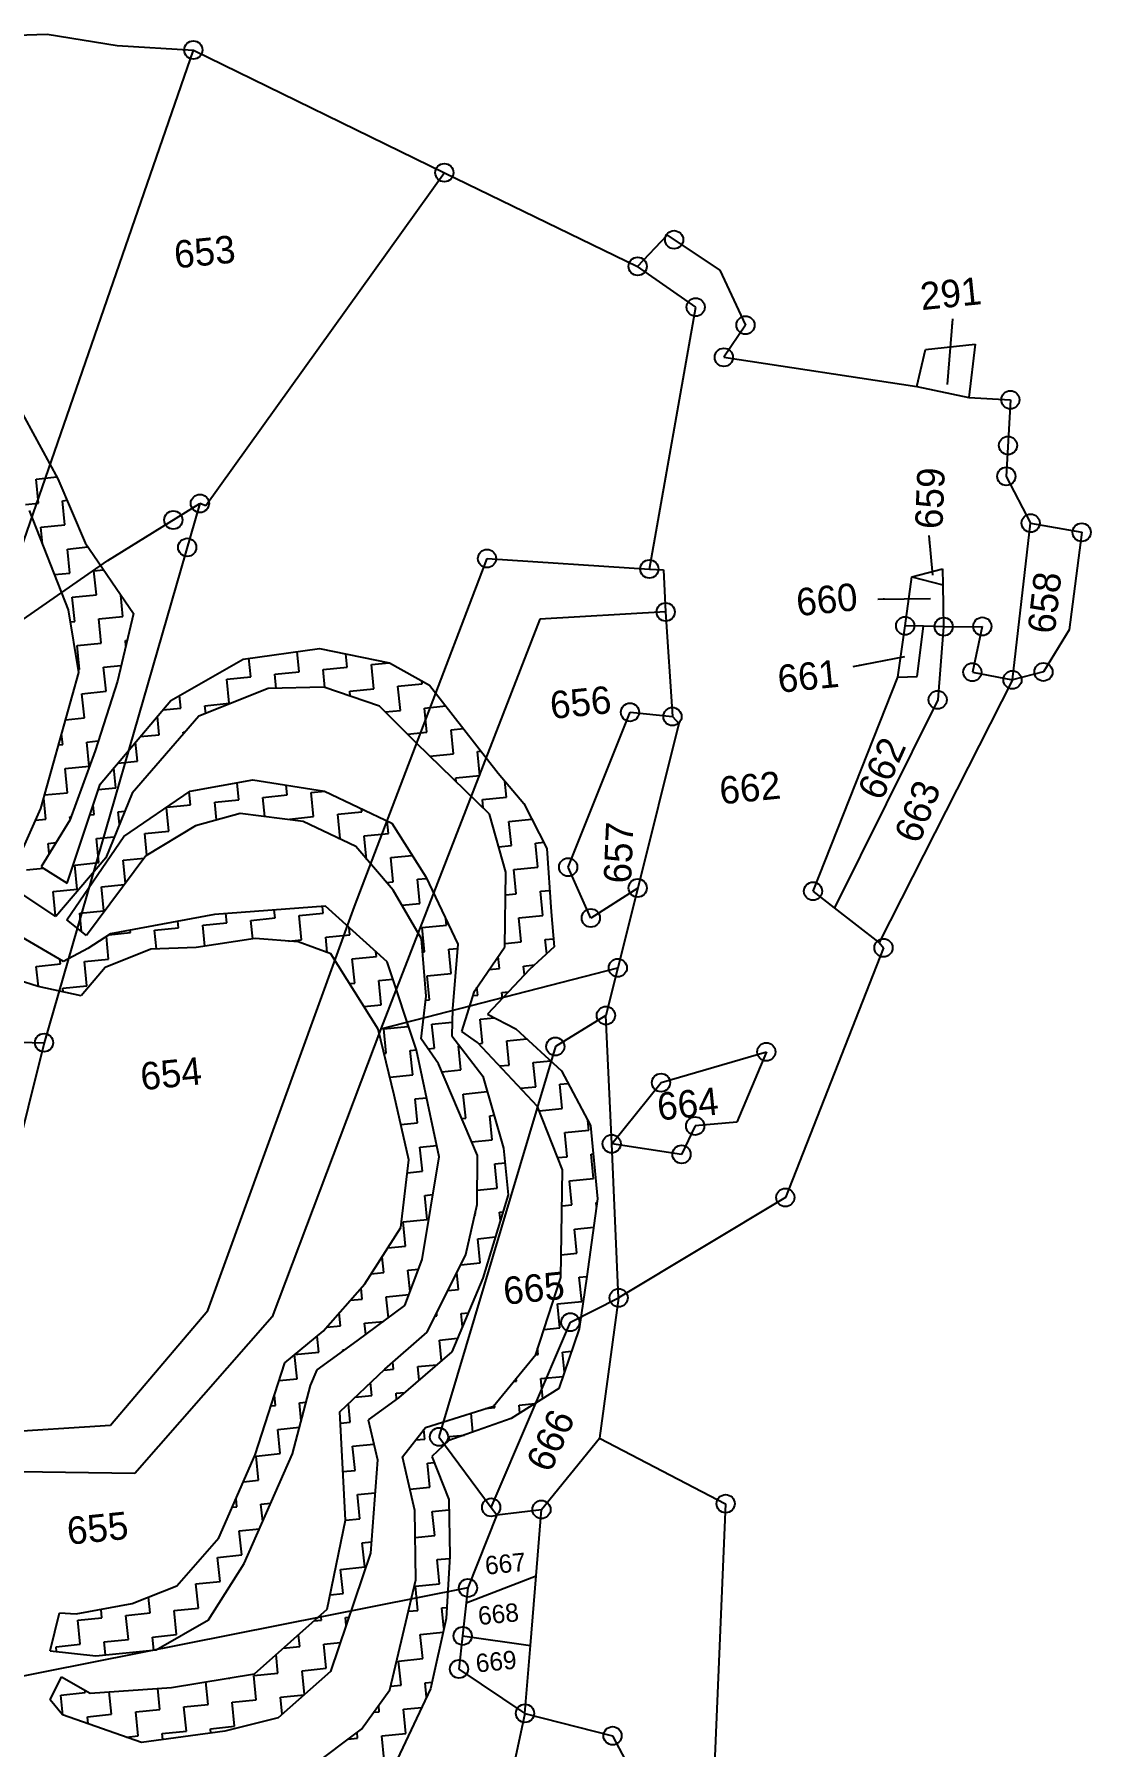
# Model space of a CAD drawing. Header units: metres. Extents: x 305262 to 307111, y 1940505 to 1944566.
# Drawn here: x 305590 to 305978, y 1943899 to 1944528 of the extents above; entities that cross this region are included whole.
import ezdxf

# ---------------------------------------------------------------- set-up
doc = ezdxf.new("R2010")
doc.units = ezdxf.units.M
doc.header["$MEASUREMENT"] = 0
for name, color, linetype in [('POLY_HATCH', 12, 'Continuous'), ('POLY_PARCEL', 6, 'Continuous'), ('POLY_ROAD', 30, 'Continuous'), ('TEXT_PARCEL', 7, 'Continuous')]:
    doc.layers.add(name, color=color, linetype=linetype)
doc.styles.get("Standard").update_dxf_attribs({"font": 'simplex.shx'})
doc.styles.add('TEXT_MAP', font='')
doc.styles.get('TEXT_MAP').set_extended_font_data('Kruti Dev 050')
doc.dimstyles.get("Standard").update_dxf_attribs({"dimtxt": 0.18, "dimasz": 0.18, "dimexe": 0.18, "dimexo": 0.0625, "dimgap": 0.09, "dimtad": 0, "dimtih": 1, "dimtoh": 1, "dimdec": 4, "dimzin": 0, "dimdsep": 46, "dimtxsty": 'Standard', "dimcen": 0.09, "dimadec": 0, "dimazin": 0, "dimtfac": 1, "dimtdec": 4, "dimtofl": 0, "dimtmove": 0, "dimatfit": 3, "dimfxl": 1, "dimtolj": 1, "dimtzin": 0, "dimarcsym": 0})

msp = doc.modelspace()

# ---------------------------------------------------------------- linework, layer by layer
for centre in [(305648.13, 1944522.15), (305740.3, 1944477.12), (305824.64, 1944452.51), (305811.25, 1944442.74), (305832.56, 1944427.76), (305850.84, 1944421.16), (305842.91, 1944409.34), (305948.11, 1944393.74), (305947.23, 1944376.99), (305946.62, 1944365.64), (305650.53, 1944355.7), (305640.77, 1944349.63), (305955.55, 1944348.48), (305974.28, 1944345.1), (305645.87, 1944339.57), (305755.96, 1944335.49), (305815.55, 1944331.63), (305821.54, 1944315.86), (305909.46, 1944310.78), (305923.6, 1944310.46), (305937.8, 1944310.56), (305934.16, 1944293.78), (305960.25, 1944293.85), (305948.86, 1944290.95), (305921.41, 1944283.62), (305808.45, 1944279.06), (305824.03, 1944277.47), (305785.74, 1944222.19), (305811.28, 1944214.54), (305875.64, 1944213.36), (305794.05, 1944203.52), (305901.52, 1944192.58), (305803.96, 1944185.22), (305799.6, 1944167.75), (305593.29, 1944157.75), (305781.04, 1944156.34), (305858.51, 1944154.39), (305819.84, 1944143.09), (305832.37, 1944127.2), (305801.72, 1944120.65), (305827.37, 1944116.76), (305865.48, 1944100.94), (305804.26, 1944064.11), (305786.54, 1944055.15), (305738.29, 1944013.06), (305757.46, 1943987.18), (305775.93, 1943986.38), (305843.54, 1943988.52), (305748.94, 1943957.61), (305746.99, 1943940), (305745.65, 1943927.84), (305769.89, 1943911.57), (305802.04, 1943903.35)]:
    msp.add_circle(centre, 3.34)
at = {"layer": 'POLY_HATCH'}
for p, q in [((305583.06, 1944392.85), (305598.4, 1944364.7)), ((305598.4, 1944364.7), (305608.4, 1944341.21)), ((305602.23, 1944316.71), (305587.95, 1944353.16)), ((305608.4, 1944341.21), (305626.12, 1944315.26)), ((305606.07, 1944293.61), (305602.23, 1944316.71)), ((305626.12, 1944315.26), (305620.33, 1944290.5)), ((305666.45, 1944298.55), (305694.48, 1944302.51)), ((305694.48, 1944302.51), (305720.19, 1944297.15)), ((305639.88, 1944283.39), (305666.45, 1944298.55)), ((305720.19, 1944297.15), (305734.81, 1944289.05)), ((305592.14, 1944243.72), (305606.07, 1944293.61)), ((305620.33, 1944290.5), (305612.03, 1944264.85)), ((305613.9, 1944252.71), (305639.88, 1944283.39)), ((305675.62, 1944287.73), (305650.12, 1944277.59)), ((305696.02, 1944288.27), (305675.62, 1944287.73)), ((305716.43, 1944281.24), (305696.02, 1944288.27)), ((305734.81, 1944289.05), (305760.08, 1944256.69)), ((305650.12, 1944277.59), (305625.68, 1944249.37)), ((305730, 1944267.75), (305716.43, 1944281.24)), ((305612.03, 1944264.85), (305602.73, 1944239.42)), ((305756.88, 1944241.67), (305730, 1944267.75)), ((305601.81, 1944216.29), (305613.9, 1944252.71)), ((305646.91, 1944250.08), (305669.96, 1944254.25)), ((305669.96, 1944254.25), (305696.32, 1944250.11)), ((305760.08, 1944256.69), (305760.08, 1944256.69)), ((305760.08, 1944256.69), (305769.52, 1944245.57)), ((305625.68, 1944249.37), (305615.94, 1944225.66)), ((305622.64, 1944233.43), (305646.91, 1944250.08)), ((305696.32, 1944250.11), (305720.97, 1944238.39)), ((305769.52, 1944245.57), (305777.94, 1944229.01)), ((305579.78, 1944215.96), (305592.14, 1944243.72)), ((305602.73, 1944239.42), (305592.27, 1944222.3)), ((305665.37, 1944241.94), (305648.89, 1944237.38)), ((305688.41, 1944238.93), (305665.37, 1944241.94)), ((305707.72, 1944229.75), (305688.41, 1944238.93)), ((305762.82, 1944220.3), (305756.88, 1944241.67)), ((305601.63, 1944202.91), (305622.64, 1944233.43)), ((305648.89, 1944237.38), (305630.65, 1944226.35)), ((305720.97, 1944238.39), (305733.46, 1944218.65)), ((305630.65, 1944226.35), (305608.92, 1944197.07)), ((305721.44, 1944213.72), (305707.72, 1944229.75)), ((305777.94, 1944229.01), (305779.49, 1944205.81)), ((305592.27, 1944222.3), (305601.81, 1944216.29)), ((305615.94, 1944225.66), (305597.65, 1944204.12)), ((305762.54, 1944192.99), (305762.82, 1944220.3)), ((305597.65, 1944204.12), (305579.78, 1944215.96)), ((305731.94, 1944195.91), (305721.44, 1944213.72)), ((305733.46, 1944218.65), (305745.21, 1944193.9)), ((305696.66, 1944207.85), (305655.9, 1944204.83)), ((305719.25, 1944187.43), (305696.66, 1944207.85)), ((305608.92, 1944197.07), (305601.63, 1944202.91)), ((305655.9, 1944204.83), (305617.7, 1944197.74)), ((305779.49, 1944205.81), (305780.63, 1944192.91)), ((305600.48, 1944187.59), (305585.19, 1944196.54)), ((305617.7, 1944197.74), (305609.33, 1944192.36)), ((305670.77, 1944195.98), (305649.18, 1944192.67)), ((305686.64, 1944194.82), (305670.77, 1944195.98)), ((305698.62, 1944190.34), (305686.64, 1944194.82)), ((305733.58, 1944174.79), (305731.94, 1944195.91)), ((305609.33, 1944192.36), (305600.48, 1944187.59)), ((305632.5, 1944192.12), (305615.8, 1944185.41)), ((305649.18, 1944192.67), (305632.5, 1944192.12)), ((305716.02, 1944162.77), (305698.62, 1944190.34)), ((305745.21, 1944193.9), (305743.27, 1944170.24)), ((305751.29, 1944176.71), (305762.54, 1944192.99)), ((305780.63, 1944192.91), (305771.57, 1944184.63)), ((305591.17, 1944178.39), (305571.89, 1944184.4)), ((305615.8, 1944185.41), (305606.95, 1944174.95)), ((305730.08, 1944155.03), (305719.25, 1944187.43)), ((305771.57, 1944184.63), (305756.12, 1944168.18)), ((305606.95, 1944174.95), (305591.17, 1944178.39)), ((305746.73, 1944161.86), (305751.29, 1944176.71)), ((305731.77, 1944159.13), (305733.58, 1944174.79)), ((305743.27, 1944170.24), (305743.03, 1944160.33)), ((305756.12, 1944168.18), (305766.55, 1944162.8)), ((305721.9, 1944138.55), (305716.02, 1944162.77)), ((305716.02, 1944162.77), (305716.02, 1944162.77)), ((305738.13, 1944149.96), (305731.77, 1944159.13)), ((305743.03, 1944160.33), (305754.42, 1944145.42)), ((305752.43, 1944157.88), (305746.73, 1944161.86)), ((305774.5, 1944134.35), (305752.43, 1944157.88)), ((305766.55, 1944162.8), (305783.33, 1944147.4)), ((305738.34, 1944115.88), (305730.08, 1944155.03)), ((305752.51, 1944116.4), (305738.13, 1944149.96)), ((305754.42, 1944145.42), (305762.01, 1944119.02)), ((305783.33, 1944147.4), (305793.98, 1944127.3)), ((305727.27, 1944114.79), (305721.9, 1944138.55)), ((305783.67, 1944111.03), (305774.5, 1944134.35)), ((305793.98, 1944127.3), (305796.53, 1944100.44)), ((305724.29, 1944089.87), (305727.27, 1944114.79)), ((305732.19, 1944078.14), (305738.34, 1944115.88)), ((305752.33, 1944098.37), (305752.51, 1944116.4)), ((305762.01, 1944119.02), (305763.74, 1944101.9)), ((305783.09, 1944071.57), (305783.67, 1944111.03)), ((305763.74, 1944101.9), (305754.46, 1944071.33)), ((305748.18, 1944079.95), (305752.33, 1944098.37)), ((305796.53, 1944100.44), (305792.64, 1944071.98)), ((305711.14, 1944069.26), (305724.29, 1944089.87)), ((305725.77, 1944061.26), (305732.19, 1944078.14)), ((305734.03, 1944051.52), (305748.18, 1944079.95)), ((305695.78, 1944051.88), (305711.14, 1944069.26)), ((305754.46, 1944071.33), (305742.98, 1944044.24)), ((305773.81, 1944043.36), (305783.09, 1944071.57)), ((305792.64, 1944071.98), (305789.72, 1944052.71)), ((305708.3, 1944048.34), (305725.77, 1944061.26)), ((305681.72, 1944040.27), (305695.78, 1944051.88)), ((305718.39, 1944037.94), (305734.03, 1944051.52)), ((305789.72, 1944052.71), (305782.35, 1944030.81)), ((305693.64, 1944037.73), (305708.3, 1944048.34)), ((305742.98, 1944044.24), (305723.44, 1944027.44)), ((305670.84, 1944006.41), (305681.72, 1944040.27)), ((305691.18, 1944031.9), (305693.64, 1944037.73)), ((305701.95, 1944022.28), (305718.39, 1944037.94)), ((305758.29, 1944024.38), (305773.81, 1944043.36)), ((305684.56, 1944006.89), (305691.18, 1944031.9)), ((305723.44, 1944027.44), (305712.26, 1944019.31)), ((305782.35, 1944030.81), (305764.78, 1944019.79)), ((305703.96, 1943982.47), (305701.95, 1944022.28)), ((305712.26, 1944019.31), (305715.73, 1944004.66)), ((305733.31, 1944016.56), (305758.29, 1944024.38)), ((305764.78, 1944019.79), (305741.89, 1944011.68)), ((305724.92, 1944005.73), (305733.31, 1944016.56)), ((305657.42, 1943976.05), (305670.84, 1944006.41)), ((305666.8, 1943966.55), (305684.56, 1944006.89)), ((305741.89, 1944011.68), (305735.72, 1944005.89)), ((305715.73, 1944004.66), (305713.18, 1943970.39)), ((305729.41, 1943986.08), (305724.92, 1944005.73)), ((305735.72, 1944005.89), (305741.87, 1943990.04)), ((305741.87, 1943990.04), (305742.24, 1943969.23)), ((305697.24, 1943949.78), (305703.96, 1943982.47)), ((305729.82, 1943960.63), (305729.41, 1943986.08)), ((305642.09, 1943958.36), (305657.42, 1943976.05)), ((305713.18, 1943970.39), (305698.54, 1943926.9)), ((305742.24, 1943969.23), (305740.93, 1943946.36)), ((305653.66, 1943945.94), (305666.8, 1943966.55)), ((305625.63, 1943951.85), (305642.09, 1943958.36)), ((305720.25, 1943920.17), (305729.82, 1943960.63)), ((305605.14, 1943948.06), (305625.63, 1943951.85)), ((305670.61, 1943926.09), (305697.24, 1943949.78)), ((305595.51, 1943934.55), (305598.97, 1943948.53)), ((305598.97, 1943948.53), (305605.14, 1943948.06)), ((305634.47, 1943934.88), (305653.66, 1943945.94)), ((305740.93, 1943946.36), (305735.21, 1943920.54)), ((305595.51, 1943934.55), (305612.37, 1943932.66)), ((305612.37, 1943932.66), (305634.47, 1943934.88)), ((305595.53, 1943916.53), (305599.68, 1943924.95)), ((305599.68, 1943924.95), (305610.29, 1943919.02)), ((305640.1, 1943921.02), (305670.61, 1943926.09)), ((305698.54, 1943926.9), (305679.24, 1943909.95)), ((305610.29, 1943919.02), (305640.1, 1943921.02)), ((305709.84, 1943905.83), (305720.25, 1943920.17)), ((305735.21, 1943920.54), (305722.9, 1943894.69)), ((305600.09, 1943910.99), (305595.53, 1943916.53)), ((305629.12, 1943900.91), (305600.09, 1943910.99)), ((305679.24, 1943909.95), (305659.73, 1943904.99)), ((305691.14, 1943891.74), (305709.84, 1943905.83)), ((305659.73, 1943904.99), (305629.12, 1943900.91))]:
    msp.add_line(p, q, dxfattribs=at)
at = {"layer": 'POLY_HATCH', "linetype": 'Continuous'}
for p, q in [((305590.35, 1944364.65), (305598.01, 1944365.42)), ((305591.24, 1944355.8), (305590.35, 1944364.65)), ((305586.53, 1944355.32), (305591.24, 1944355.8)), ((305600.1, 1944356.69), (305601.74, 1944356.85)), ((305600.99, 1944347.83), (305600.1, 1944356.69)), ((305592.13, 1944346.94), (305600.99, 1944347.83)), ((305592.74, 1944340.93), (305592.13, 1944346.94)), ((305601.88, 1944338.98), (305609.41, 1944339.74)), ((305602.77, 1944330.12), (305601.88, 1944338.98)), ((305597.19, 1944329.56), (305602.77, 1944330.12)), ((305611.63, 1944331.01), (305615.12, 1944331.37)), ((305612.52, 1944322.16), (305611.63, 1944331.01)), ((305603.66, 1944321.27), (305612.52, 1944322.16)), ((305604.55, 1944312.41), (305603.66, 1944321.27)), ((305622.27, 1944314.19), (305621.47, 1944322.06)), ((305602.97, 1944312.25), (305604.55, 1944312.41)), ((305613.41, 1944313.3), (305622.27, 1944314.19)), ((305614.3, 1944304.45), (305613.41, 1944313.3)), ((305605.45, 1944303.56), (305614.3, 1944304.45)), ((305606.34, 1944294.7), (305605.45, 1944303.56)), ((305623.16, 1944305.34), (305623.81, 1944305.4)), ((305623.35, 1944303.42), (305623.16, 1944305.34)), ((305615.19, 1944295.59), (305621.67, 1944296.24)), ((305616.08, 1944286.74), (305615.19, 1944295.59)), ((305669.22, 1944292.08), (305668.54, 1944298.85)), ((305686.93, 1944293.87), (305686.18, 1944301.34)), ((305695.78, 1944294.76), (305704.64, 1944295.65)), ((305704.64, 1944295.65), (305704.15, 1944300.49)), ((305713.5, 1944296.54), (305719.98, 1944297.19)), ((305714.39, 1944287.69), (305713.5, 1944296.54)), ((305605.89, 1944294.65), (305606.34, 1944294.7)), ((305660.36, 1944291.19), (305669.22, 1944292.08)), ((305661.25, 1944282.34), (305660.36, 1944291.19)), ((305678.07, 1944292.98), (305686.93, 1944293.87)), ((305678.59, 1944287.81), (305678.07, 1944292.98)), ((305696.45, 1944288.13), (305695.78, 1944294.76)), ((305723.24, 1944288.58), (305732.1, 1944289.47)), ((305732.1, 1944289.47), (305731.98, 1944290.62)), ((305607.23, 1944285.84), (305616.08, 1944286.74)), ((305608.12, 1944276.99), (305607.23, 1944285.84)), ((305643.54, 1944280.55), (305643.07, 1944285.21)), ((305705.53, 1944286.79), (305714.39, 1944287.69)), ((305705.72, 1944284.93), (305705.53, 1944286.79)), ((305724.13, 1944279.72), (305723.24, 1944288.58)), ((305601.23, 1944276.3), (305608.12, 1944276.99)), ((305635.58, 1944270.81), (305634.9, 1944277.51)), ((305636.92, 1944279.89), (305643.54, 1944280.55)), ((305652.4, 1944281.45), (305661.25, 1944282.34)), ((305652.68, 1944278.61), (305652.4, 1944281.45)), ((305718.53, 1944279.16), (305724.13, 1944279.72)), ((305732.99, 1944280.61), (305740.79, 1944281.4)), ((305733.88, 1944271.76), (305732.99, 1944280.61)), ((305600.16, 1944267.24), (305599.77, 1944271.06)), ((305628.64, 1944270.11), (305635.58, 1944270.81)), ((305644.43, 1944271.7), (305645.07, 1944271.76)), ((305644.49, 1944271.1), (305644.43, 1944271.7)), ((305726.7, 1944271.03), (305733.88, 1944271.76)), ((305742.74, 1944272.65), (305747.26, 1944273.1)), ((305743.63, 1944263.79), (305742.74, 1944272.65)), ((305598.67, 1944267.09), (305600.16, 1944267.24)), ((305609.01, 1944268.13), (305613.23, 1944268.56)), ((305609.9, 1944259.28), (305609.01, 1944268.13)), ((305627.61, 1944261.06), (305626.91, 1944268.07)), ((305752.48, 1944264.68), (305753.74, 1944264.81)), ((305753.37, 1944255.83), (305752.48, 1944264.68)), ((305601.05, 1944258.39), (305609.9, 1944259.28)), ((305601.94, 1944249.53), (305601.05, 1944258.39)), ((305619.65, 1944251.31), (305618.91, 1944258.63)), ((305620.36, 1944260.33), (305627.61, 1944261.06)), ((305636.47, 1944261.95), (305636.58, 1944261.96)), ((305636.48, 1944261.85), (305636.47, 1944261.95)), ((305734.98, 1944262.92), (305743.63, 1944263.79)), ((305664.82, 1944246.91), (305664.19, 1944253.2)), ((305682.53, 1944248.7), (305682.16, 1944252.33)), ((305744.52, 1944254.94), (305753.37, 1944255.83)), ((305744.66, 1944253.53), (305744.52, 1944254.94)), ((305763.12, 1944247.86), (305762.52, 1944253.81)), ((305593.97, 1944239.78), (305593.2, 1944247.5)), ((305593.53, 1944248.68), (305601.94, 1944249.53)), ((305613.22, 1944250.67), (305619.65, 1944251.31)), ((305638.43, 1944244.26), (305647.11, 1944245.13)), ((305647.11, 1944245.13), (305646.63, 1944249.88)), ((305655.96, 1944246.02), (305664.82, 1944246.91)), ((305656.62, 1944239.51), (305655.96, 1944246.02)), ((305673.67, 1944247.81), (305682.53, 1944248.7)), ((305674.38, 1944240.76), (305673.67, 1944247.81)), ((305691.39, 1944249.59), (305696.36, 1944250.09)), ((305692.28, 1944240.73), (305691.39, 1944249.59)), ((305754.27, 1944246.97), (305763.12, 1944247.86)), ((305754.57, 1944243.91), (305754.27, 1944246.97)), ((305590.22, 1944239.41), (305593.97, 1944239.78)), ((305602.83, 1944240.67), (305603.21, 1944240.71)), ((305602.91, 1944239.9), (305602.83, 1944240.67)), ((305610.15, 1944241.41), (305611.69, 1944241.57)), ((305611.69, 1944241.57), (305611.34, 1944245)), ((305620.54, 1944242.46), (305622.94, 1944242.7)), ((305620.99, 1944237.97), (305620.54, 1944242.46)), ((305639.14, 1944235.38), (305638.26, 1944244.14)), ((305683.42, 1944239.84), (305692.28, 1944240.73)), ((305683.45, 1944239.58), (305683.42, 1944239.84)), ((305701.13, 1944241.62), (305709.99, 1944242.52)), ((305702.02, 1944232.77), (305701.13, 1944241.62)), ((305709.99, 1944242.52), (305709.87, 1944243.66)), ((305719.74, 1944234.55), (305719.27, 1944239.2)), ((305764.01, 1944239.01), (305772.42, 1944239.86)), ((305764.9, 1944230.15), (305764.01, 1944239.01)), ((305612.58, 1944232.71), (305619.1, 1944233.37)), ((305613.47, 1944223.85), (305612.58, 1944232.71)), ((305630.29, 1944234.49), (305639.14, 1944235.38)), ((305631.08, 1944226.61), (305630.29, 1944234.49)), ((305701.49, 1944232.72), (305702.02, 1944232.77)), ((305710.88, 1944233.66), (305719.74, 1944234.55)), ((305711.75, 1944225.05), (305710.88, 1944233.66)), ((305594.87, 1944230.93), (305597.72, 1944231.21)), ((305595.24, 1944227.17), (305594.87, 1944230.93)), ((305720.63, 1944225.7), (305728.5, 1944226.49)), ((305760.21, 1944229.68), (305764.9, 1944230.15)), ((305773.76, 1944231.04), (305776.75, 1944231.35)), ((305774.65, 1944222.19), (305773.76, 1944231.04)), ((305586.9, 1944221.18), (305593.07, 1944221.8)), ((305604.61, 1944222.96), (305613.47, 1944223.85)), ((305605.5, 1944214.11), (305604.61, 1944222.96)), ((305622.32, 1944224.75), (305630.04, 1944225.52)), ((305623.18, 1944216.28), (305622.32, 1944224.75)), ((305721.52, 1944216.84), (305720.63, 1944225.7)), ((305765.8, 1944221.3), (305774.65, 1944222.19)), ((305766.69, 1944212.44), (305765.8, 1944221.3)), ((305596.65, 1944213.22), (305605.5, 1944214.11)), ((305614.36, 1944215), (305622.86, 1944215.86)), ((305615.25, 1944206.14), (305614.36, 1944215)), ((305718.98, 1944216.59), (305721.52, 1944216.84)), ((305730.37, 1944217.73), (305733.73, 1944218.07)), ((305731.27, 1944208.88), (305730.37, 1944217.73)), ((305775.54, 1944213.33), (305778.96, 1944213.68)), ((305597.54, 1944204.36), (305596.65, 1944213.22)), ((305695.84, 1944205.31), (305695.6, 1944207.77)), ((305724.68, 1944208.21), (305731.27, 1944208.88)), ((305762.73, 1944212.04), (305766.69, 1944212.44)), ((305776.43, 1944204.48), (305775.54, 1944213.33)), ((305597.32, 1944204.34), (305597.54, 1944204.36)), ((305606.4, 1944205.25), (305615.25, 1944206.14)), ((305607.07, 1944198.55), (305606.4, 1944205.25)), ((305642.71, 1944199.96), (305642.47, 1944202.34)), ((305651.57, 1944200.85), (305660.42, 1944201.75)), ((305660.42, 1944201.75), (305660.08, 1944205.14)), ((305669.28, 1944202.64), (305678.13, 1944203.53)), ((305669.96, 1944195.85), (305669.28, 1944202.64)), ((305678.13, 1944203.53), (305677.84, 1944206.45)), ((305686.99, 1944204.42), (305695.84, 1944205.31)), ((305687.88, 1944195.56), (305686.99, 1944204.42)), ((305741.01, 1944200.91), (305740.78, 1944203.23)), ((305767.58, 1944203.59), (305776.43, 1944204.48)), ((305768.47, 1944194.73), (305767.58, 1944203.59)), ((305617.03, 1944188.43), (305616.19, 1944196.77)), ((305617.15, 1944197.39), (305625, 1944198.18)), ((305625, 1944198.18), (305624.91, 1944199.08)), ((305633.85, 1944199.07), (305642.71, 1944199.96)), ((305634.55, 1944192.19), (305633.85, 1944199.07)), ((305652.34, 1944193.15), (305651.57, 1944200.85)), ((305683.05, 1944195.08), (305687.88, 1944195.56)), ((305696.73, 1944196.46), (305705.59, 1944197.35)), ((305697.3, 1944190.84), (305696.73, 1944196.46)), ((305705.59, 1944197.35), (305705.32, 1944200.03)), ((305732.16, 1944200.02), (305741.01, 1944200.91)), ((305733.05, 1944191.17), (305732.16, 1944200.02)), ((305777.33, 1944195.62), (305780.36, 1944195.93)), ((305777.85, 1944190.37), (305777.33, 1944195.62)), ((305706.48, 1944188.49), (305715.34, 1944189.38)), ((305715.34, 1944189.38), (305715.16, 1944191.13)), ((305732.31, 1944191.09), (305733.05, 1944191.17)), ((305741.9, 1944192.06), (305745.09, 1944192.38)), ((305742.79, 1944183.2), (305741.9, 1944192.06)), ((305760.51, 1944184.98), (305760.06, 1944189.41)), ((305762.55, 1944194.13), (305768.47, 1944194.73)), ((305590.47, 1944185.76), (305599.32, 1944186.65)), ((305591.21, 1944178.38), (305590.47, 1944185.76)), ((305599.32, 1944186.65), (305599.15, 1944188.36)), ((305608.18, 1944187.54), (305617.03, 1944188.43)), ((305609.07, 1944178.69), (305608.18, 1944187.54)), ((305707.37, 1944179.64), (305706.48, 1944188.49)), ((305733.94, 1944182.31), (305742.79, 1944183.2)), ((305734.83, 1944173.45), (305733.94, 1944182.31)), ((305756.74, 1944184.61), (305760.51, 1944184.98)), ((305769.36, 1944185.88), (305773.38, 1944186.28)), ((305769.69, 1944182.62), (305769.36, 1944185.88)), ((305600.21, 1944177.79), (305609.07, 1944178.69)), ((305600.36, 1944176.39), (305600.21, 1944177.79)), ((305705.5, 1944179.45), (305707.37, 1944179.64)), ((305716.23, 1944180.53), (305721.39, 1944181.05)), ((305717.12, 1944171.67), (305716.23, 1944180.53)), ((305752.54, 1944175.24), (305752.25, 1944178.1)), ((305761.4, 1944176.13), (305763.82, 1944176.37)), ((305761.61, 1944174.02), (305761.4, 1944176.13)), ((305710.8, 1944171.04), (305717.12, 1944171.67)), ((305733.41, 1944173.31), (305734.83, 1944173.45)), ((305750.79, 1944175.06), (305752.54, 1944175.24)), ((305718.01, 1944162.82), (305726.87, 1944163.71)), ((305726.87, 1944163.71), (305726.73, 1944165.05)), ((305735.72, 1944164.6), (305743.15, 1944165.35)), ((305736.61, 1944155.74), (305735.72, 1944164.6)), ((305753.43, 1944166.38), (305758.59, 1944166.9)), ((305754.32, 1944157.53), (305753.43, 1944166.38)), ((305718.9, 1944153.96), (305718.01, 1944162.82)), ((305752.9, 1944157.38), (305754.32, 1944157.53)), ((305763.18, 1944158.42), (305770.52, 1944159.16)), ((305764.07, 1944149.56), (305763.18, 1944158.42)), ((305718.17, 1944153.89), (305718.9, 1944153.96)), ((305727.76, 1944154.85), (305730.06, 1944155.08)), ((305728.65, 1944146), (305727.76, 1944154.85)), ((305734.28, 1944155.51), (305736.61, 1944155.74)), ((305745.47, 1944156.63), (305745.83, 1944156.67)), ((305746.36, 1944147.78), (305745.47, 1944156.63)), ((305772.93, 1944150.45), (305779.3, 1944151.09)), ((305720.29, 1944145.16), (305728.65, 1944146)), ((305739.37, 1944147.07), (305746.36, 1944147.78)), ((305760.57, 1944149.21), (305764.07, 1944149.56)), ((305773.82, 1944141.6), (305772.93, 1944150.45)), ((305747.25, 1944138.92), (305756.03, 1944139.81)), ((305748.14, 1944130.07), (305747.25, 1944138.92)), ((305768.23, 1944141.04), (305773.82, 1944141.6)), ((305782.67, 1944142.49), (305785.76, 1944142.8)), ((305783.57, 1944133.63), (305782.67, 1944142.49)), ((305729.54, 1944137.14), (305733.77, 1944137.57)), ((305730.43, 1944128.29), (305729.54, 1944137.14)), ((305775.12, 1944132.78), (305783.57, 1944133.63)), ((305724.36, 1944127.67), (305730.43, 1944128.29)), ((305746.72, 1944129.92), (305748.14, 1944130.07)), ((305757, 1944130.96), (305758.53, 1944131.11)), ((305757.89, 1944122.1), (305757, 1944130.96)), ((305784.46, 1944124.78), (305793.31, 1944125.67)), ((305793.31, 1944125.67), (305792.95, 1944129.24)), ((305731.32, 1944119.43), (305737.46, 1944120.05)), ((305732.21, 1944110.57), (305731.32, 1944119.43)), ((305750.39, 1944121.35), (305757.89, 1944122.1)), ((305785.35, 1944115.92), (305784.46, 1944124.78)), ((305758.78, 1944113.25), (305762.56, 1944113.63)), ((305759.67, 1944104.39), (305758.78, 1944113.25)), ((305781.88, 1944115.57), (305785.35, 1944115.92)), ((305794.2, 1944116.81), (305794.97, 1944116.89)), ((305795.1, 1944107.96), (305794.2, 1944116.81)), ((305726.7, 1944110.02), (305732.21, 1944110.57)), ((305786.24, 1944107.07), (305795.1, 1944107.96)), ((305787.13, 1944098.21), (305786.24, 1944107.07)), ((305733.11, 1944101.72), (305736.08, 1944102.02)), ((305734, 1944092.86), (305733.11, 1944101.72)), ((305752.38, 1944103.66), (305759.67, 1944104.39)), ((305751.48, 1944094.62), (305751.71, 1944094.65)), ((305751.71, 1944094.65), (305751.64, 1944095.33)), ((305760.56, 1944095.54), (305761.85, 1944095.67)), ((305760.87, 1944092.46), (305760.56, 1944095.54)), ((305783.48, 1944097.84), (305787.13, 1944098.21)), ((305795.99, 1944099.1), (305796.35, 1944099.14)), ((305796.14, 1944097.58), (305795.99, 1944099.1)), ((305725.14, 1944091.97), (305734, 1944092.86)), ((305726.03, 1944083.12), (305725.14, 1944091.97)), ((305788.02, 1944089.36), (305795.11, 1944090.07)), ((305788.91, 1944080.5), (305788.02, 1944089.36)), ((305719.56, 1944082.46), (305726.03, 1944083.12)), ((305752.6, 1944085.79), (305759.05, 1944086.44)), ((305753.49, 1944076.93), (305752.6, 1944085.79)), ((305718.07, 1944073.37), (305717.48, 1944079.21)), ((305746.32, 1944076.21), (305753.49, 1944076.93)), ((305783.22, 1944079.93), (305788.91, 1944080.5)), ((305713.46, 1944072.9), (305718.07, 1944073.37)), ((305726.93, 1944074.26), (305730.87, 1944074.66)), ((305727.72, 1944066.38), (305726.93, 1944074.26)), ((305745.53, 1944067.19), (305744.9, 1944073.37)), ((305789.81, 1944071.64), (305792.64, 1944071.93)), ((305790.7, 1944062.79), (305789.81, 1944071.64)), ((305705.76, 1944063.19), (305710.11, 1944063.62)), ((305710.11, 1944063.62), (305709.7, 1944067.64)), ((305718.96, 1944064.51), (305727.33, 1944065.36)), ((305719.74, 1944056.8), (305718.96, 1944064.51)), ((305741.63, 1944066.8), (305745.53, 1944067.19)), ((305702.14, 1944053.88), (305701.67, 1944058.55)), ((305736.95, 1944057.38), (305737.56, 1944057.44)), ((305737.56, 1944057.44), (305737.46, 1944058.42)), ((305746.42, 1944058.33), (305749.07, 1944058.6)), ((305746.91, 1944053.5), (305746.42, 1944058.33)), ((305781.84, 1944061.9), (305790.7, 1944062.79)), ((305782.73, 1944053.04), (305781.84, 1944061.9)), ((305697.09, 1944053.37), (305702.14, 1944053.88)), ((305711, 1944054.77), (305717.94, 1944055.47)), ((305711.41, 1944050.64), (305711, 1944054.77)), ((305776.8, 1944052.44), (305782.73, 1944053.04)), ((305685.32, 1944043.24), (305694.18, 1944044.13)), ((305694.18, 1944044.13), (305693.58, 1944050.07)), ((305703.03, 1944045.02), (305703.82, 1944045.1)), ((305703.08, 1944044.56), (305703.03, 1944045.02)), ((305738.45, 1944048.59), (305745.11, 1944049.25)), ((305739.22, 1944041), (305738.45, 1944048.59)), ((305774.77, 1944043.3), (305774.54, 1944045.58)), ((305783.62, 1944044.19), (305786.96, 1944044.52)), ((305784.37, 1944036.81), (305783.62, 1944044.19)), ((305686.21, 1944034.38), (305685.32, 1944043.24)), ((305718.01, 1944037.58), (305721.64, 1944037.95)), ((305721.64, 1944037.95), (305721.37, 1944040.53)), ((305730.49, 1944038.84), (305737.52, 1944039.55)), ((305730.99, 1944033.92), (305730.49, 1944038.84)), ((305773.66, 1944043.18), (305774.77, 1944043.3)), ((305679.61, 1944033.72), (305686.21, 1944034.38)), ((305713.67, 1944028.2), (305713.19, 1944032.99)), ((305765.7, 1944033.44), (305766.8, 1944033.55)), ((305766.8, 1944033.55), (305766.69, 1944034.66)), ((305775.66, 1944034.44), (305783.85, 1944035.26)), ((305776.4, 1944027.08), (305775.66, 1944034.44)), ((305678.25, 1944024.63), (305677.88, 1944028.32)), ((305687.1, 1944025.53), (305689.56, 1944025.77)), ((305687.76, 1944018.99), (305687.1, 1944025.53)), ((305705.71, 1944018.45), (305705.03, 1944025.21)), ((305707.52, 1944027.58), (305713.67, 1944028.2)), ((305722.53, 1944029.09), (305725.74, 1944029.41)), ((305722.74, 1944026.93), (305722.53, 1944029.09)), ((305767.7, 1944024.69), (305773.54, 1944025.28)), ((305676.64, 1944024.47), (305678.25, 1944024.63)), ((305750.8, 1944014.84), (305750.1, 1944021.81)), ((305755.32, 1944023.45), (305758.84, 1944023.8)), ((305758.84, 1944023.8), (305758.73, 1944024.91)), ((305767.99, 1944021.8), (305767.7, 1944024.69)), ((305679.14, 1944015.78), (305687.13, 1944016.58)), ((305680.03, 1944006.92), (305679.14, 1944015.78)), ((305702.16, 1944018.1), (305705.71, 1944018.45)), ((305733.16, 1944012.27), (305732.8, 1944015.9)), ((305742.02, 1944013.16), (305747.68, 1944013.73)), ((305742.16, 1944011.78), (305742.02, 1944013.16)), ((305671.18, 1944006.03), (305680.03, 1944006.92)), ((305706.6, 1944009.6), (305714.38, 1944010.38)), ((305707.49, 1944000.74), (305706.6, 1944009.6)), ((305729.72, 1944011.92), (305733.16, 1944012.27)), ((305672.07, 1943997.18), (305671.18, 1944006.03)), ((305703.06, 1944000.3), (305707.49, 1944000.74)), ((305734.06, 1944003.42), (305736.58, 1944003.67)), ((305734.95, 1943994.56), (305734.06, 1944003.42)), ((305666.51, 1943996.62), (305672.07, 1943997.18)), ((305727.64, 1943993.82), (305734.95, 1943994.56)), ((305662.37, 1943987.25), (305664.1, 1943987.43)), ((305664.1, 1943987.43), (305663.8, 1943990.48)), ((305672.96, 1943988.32), (305676.55, 1943988.68)), ((305673.6, 1943981.98), (305672.96, 1943988.32)), ((305708.38, 1943991.89), (305714.83, 1943992.54)), ((305709.27, 1943983.03), (305708.38, 1943991.89)), ((305703.96, 1943982.5), (305709.27, 1943983.03)), ((305735.84, 1943985.7), (305741.94, 1943986.32)), ((305736.73, 1943976.85), (305735.84, 1943985.7)), ((305664.99, 1943978.57), (305672.43, 1943979.32)), ((305665.89, 1943969.72), (305664.99, 1943978.57)), ((305729.57, 1943976.13), (305736.73, 1943976.85)), ((305657.03, 1943968.83), (305665.89, 1943969.72)), ((305657.92, 1943959.97), (305657.03, 1943968.83)), ((305710.16, 1943974.18), (305713.49, 1943974.51)), ((305711.06, 1943965.32), (305710.16, 1943974.18)), ((305702.2, 1943964.43), (305711.06, 1943965.32)), ((305703.09, 1943955.57), (305702.2, 1943964.43)), ((305737.62, 1943967.99), (305742.19, 1943968.45)), ((305738.51, 1943959.14), (305737.62, 1943967.99)), ((305649.07, 1943959.08), (305657.92, 1943959.97)), ((305649.96, 1943950.22), (305649.07, 1943959.08)), ((305729.66, 1943958.25), (305738.51, 1943959.14)), ((305730.55, 1943949.39), (305729.66, 1943958.25)), ((305614.54, 1943946.66), (305614.23, 1943949.74)), ((305632.25, 1943948.44), (305631.66, 1943954.23)), ((305641.1, 1943949.33), (305649.96, 1943950.22)), ((305698.33, 1943955.09), (305703.09, 1943955.57)), ((305739.4, 1943950.28), (305741.17, 1943950.46)), ((305740.15, 1943942.85), (305739.4, 1943950.28)), ((305605.68, 1943945.77), (305614.54, 1943946.66)), ((305606.57, 1943936.91), (305605.68, 1943945.77)), ((305623.39, 1943947.55), (305632.25, 1943948.44)), ((305624.28, 1943938.69), (305623.39, 1943947.55)), ((305641.99, 1943940.48), (305641.1, 1943949.33)), ((305692.5, 1943945.56), (305695.13, 1943945.83)), ((305695.13, 1943945.83), (305694.94, 1943947.73)), ((305703.98, 1943946.72), (305705.26, 1943946.85)), ((305704.27, 1943943.9), (305703.98, 1943946.72)), ((305727.08, 1943949.04), (305730.55, 1943949.39)), ((305615.43, 1943937.8), (305624.28, 1943938.69)), ((305615.91, 1943933.01), (305615.43, 1943937.8)), ((305633.14, 1943939.59), (305641.99, 1943940.48)), ((305633.62, 1943934.8), (305633.14, 1943939.59)), ((305687.16, 1943936.08), (305686.73, 1943940.42)), ((305696.02, 1943936.97), (305702.14, 1943937.59)), ((305731.44, 1943940.54), (305739.83, 1943941.38)), ((305732.33, 1943931.68), (305731.44, 1943940.54)), ((305597.72, 1943936.02), (305606.57, 1943936.91)), ((305597.89, 1943934.28), (305597.72, 1943936.02)), ((305679.2, 1943926.33), (305678.52, 1943933.12)), ((305681.16, 1943935.47), (305687.16, 1943936.08)), ((305696.91, 1943928.11), (305696.02, 1943936.97)), ((305723.48, 1943930.79), (305732.33, 1943931.68)), ((305724.37, 1943921.93), (305723.48, 1943930.79)), ((305661.1, 1943924.51), (305661.49, 1943924.55)), ((305661.49, 1943924.55), (305661.48, 1943924.57)), ((305670.34, 1943925.44), (305679.2, 1943926.33)), ((305671.23, 1943916.58), (305670.34, 1943925.44)), ((305688.05, 1943927.22), (305696.91, 1943928.11)), ((305688.94, 1943918.47), (305688.05, 1943927.22)), ((305599.5, 1943918.31), (305608.35, 1943919.2)), ((305600.24, 1943910.94), (305599.5, 1943918.31)), ((305608.35, 1943919.2), (305608.26, 1943920.15)), ((305618.1, 1943911.24), (305617.27, 1943919.49)), ((305635.81, 1943913.02), (305635.04, 1943920.68)), ((305653.52, 1943914.8), (305652.69, 1943923.11)), ((305680.09, 1943917.48), (305688.81, 1943918.35)), ((305720.57, 1943921.55), (305724.37, 1943921.93)), ((305733.22, 1943922.82), (305735.77, 1943923.08)), ((305733.76, 1943917.5), (305733.22, 1943922.82)), ((305626.96, 1943912.13), (305635.81, 1943913.02)), ((305627.85, 1943903.27), (305626.96, 1943912.13)), ((305644.67, 1943913.91), (305653.52, 1943914.8)), ((305645.56, 1943905.05), (305644.67, 1943913.91)), ((305662.38, 1943915.69), (305671.23, 1943916.58)), ((305663.27, 1943906.84), (305662.38, 1943915.69)), ((305680.72, 1943911.25), (305680.09, 1943917.48)), ((305714.3, 1943911.97), (305716.4, 1943912.19)), ((305716.4, 1943912.19), (305716.17, 1943914.55)), ((305725.26, 1943913.08), (305731.98, 1943913.75)), ((305726.15, 1943904.22), (305725.26, 1943913.08)), ((305609.25, 1943910.34), (305618.1, 1943911.24)), ((305609.51, 1943907.72), (305609.25, 1943910.34)), ((305654.41, 1943905.95), (305663.27, 1943906.84)), ((305654.58, 1943904.3), (305654.41, 1943905.95)), ((305623.55, 1943902.84), (305627.85, 1943903.27)), ((305636.7, 1943904.16), (305645.56, 1943905.05)), ((305636.93, 1943901.95), (305636.7, 1943904.16)), ((305704.86, 1943902.08), (305708.44, 1943902.44)), ((305708.44, 1943902.44), (305708.22, 1943904.61)), ((305717.3, 1943903.33), (305726.15, 1943904.22)), ((305718.19, 1943894.47), (305717.3, 1943903.33))]:
    msp.add_line(p, q, dxfattribs=at)
at = {"layer": 'POLY_PARCEL'}
for p, q in [((305323.24, 1944519.96), (305594.46, 1944527.93)), ((305572.74, 1944304.2), (305648.13, 1944522.15)), ((305594.46, 1944527.93), (305620.14, 1944523.81)), ((305620.14, 1944523.81), (305648.13, 1944522.15)), ((305648.13, 1944522.15), (305740.3, 1944477.12)), ((305740.3, 1944477.12), (305652.75, 1944354.83)), ((305740.3, 1944477.12), (305811.25, 1944442.74)), ((305811.25, 1944442.74), (305822.09, 1944454.21)), ((305822.09, 1944454.21), (305841.46, 1944441.3)), ((305832.56, 1944427.76), (305811.25, 1944442.74)), ((305841.46, 1944441.3), (305850.84, 1944421.16)), ((305815.55, 1944331.63), (305832.56, 1944427.76)), ((305850.84, 1944421.16), (305842.91, 1944409.34)), ((305842.91, 1944409.34), (305913.72, 1944398.58)), ((305913.72, 1944398.58), (305916.99, 1944412.17)), ((305916.99, 1944412.17), (305935.18, 1944414.16)), ((305935.18, 1944414.16), (305932.83, 1944394.6)), ((305913.72, 1944398.58), (305932.83, 1944394.6)), ((305932.83, 1944394.6), (305948.11, 1944393.74)), ((305948.11, 1944393.74), (305946.62, 1944365.64)), ((305946.62, 1944365.64), (305955.55, 1944348.48)), ((305650.53, 1944355.7), (305593.29, 1944157.75)), ((305616.77, 1944334.7), (305650.53, 1944355.7)), ((305652.75, 1944354.83), (305650.53, 1944355.7)), ((305948.86, 1944290.95), (305955.55, 1944348.48)), ((305955.55, 1944348.48), (305974.28, 1944345.1)), ((305974.28, 1944345.1), (305969.72, 1944309.34)), ((305572.74, 1944304.2), (305616.77, 1944334.7)), ((305909.46, 1944310.78), (305911.98, 1944328.81)), ((305911.98, 1944328.81), (305923.24, 1944331.71)), ((305911.98, 1944328.81), (305923.34, 1944325.84)), ((305923.24, 1944331.71), (305923.34, 1944325.84)), ((305923.34, 1944325.84), (305923.6, 1944310.46)), ((305821.54, 1944315.86), (305824.03, 1944277.47)), ((305906.81, 1944291.91), (305909.46, 1944310.78)), ((305916.15, 1944310.63), (305909.46, 1944310.78)), ((305913.89, 1944292.18), (305916.15, 1944310.63)), ((305923.6, 1944310.46), (305916.15, 1944310.63)), ((305923.6, 1944310.46), (305921.41, 1944283.62)), ((305923.6, 1944310.46), (305937.8, 1944310.56)), ((305937.8, 1944310.56), (305934.16, 1944293.78)), ((305969.72, 1944309.34), (305960.25, 1944293.85)), ((305875.64, 1944213.36), (305906.81, 1944291.91)), ((305948.86, 1944290.95), (305899.88, 1944194.49)), ((305906.81, 1944291.91), (305913.89, 1944292.18)), ((305934.16, 1944293.78), (305948.86, 1944290.95)), ((305960.25, 1944293.85), (305948.86, 1944290.95)), ((305921.41, 1944283.62), (305883.53, 1944207.22)), ((305785.74, 1944222.19), (305808.45, 1944279.06)), ((305808.45, 1944279.06), (305824.03, 1944277.47)), ((305824.03, 1944277.47), (305826.32, 1944274.88)), ((305826.32, 1944274.88), (305811.28, 1944214.54)), ((305794.05, 1944203.52), (305785.74, 1944222.19)), ((305811.28, 1944214.54), (305794.05, 1944203.52)), ((305811.28, 1944214.54), (305803.96, 1944185.22)), ((305883.53, 1944207.22), (305875.64, 1944213.36)), ((305899.88, 1944194.49), (305883.53, 1944207.22)), ((305901.52, 1944192.58), (305865.48, 1944100.94)), ((305899.88, 1944194.49), (305901.52, 1944192.58)), ((305716.94, 1944162.86), (305803.96, 1944185.22)), ((305803.96, 1944185.22), (305799.6, 1944167.75)), ((305799.6, 1944167.75), (305781.04, 1944156.34)), ((305801.72, 1944120.65), (305799.6, 1944167.75)), ((305543.05, 1944159.02), (305593.29, 1944157.75)), ((305593.29, 1944157.75), (305557.43, 1944013.55)), ((305781.04, 1944156.34), (305738.29, 1944013.06)), ((305819.84, 1944143.09), (305858.51, 1944154.39)), ((305858.51, 1944154.39), (305847.65, 1944128.54)), ((305801.72, 1944120.65), (305819.84, 1944143.09)), ((305832.37, 1944127.2), (305827.37, 1944116.76)), ((305847.65, 1944128.54), (305832.37, 1944127.2)), ((305827.37, 1944116.76), (305801.72, 1944120.65)), ((305804.26, 1944064.11), (305801.72, 1944120.65)), ((305865.48, 1944100.94), (305804.26, 1944064.11)), ((305786.54, 1944055.15), (305804.26, 1944064.11)), ((305804.26, 1944064.11), (305797.29, 1944012.61)), ((305757.46, 1943987.18), (305786.54, 1944055.15)), ((305738.29, 1944013.06), (305757.46, 1943987.18)), ((305775.93, 1943986.38), (305797.29, 1944012.61)), ((305797.29, 1944012.61), (305843.54, 1943988.52)), ((305843.54, 1943988.52), (305839.38, 1943890.02)), ((305759.52, 1943984.4), (305748.94, 1943957.61)), ((305757.46, 1943987.18), (305759.52, 1943984.4)), ((305759.52, 1943984.4), (305775.93, 1943986.38)), ((305773.97, 1943962.09), (305775.93, 1943986.38)), ((305748.94, 1943957.61), (305555.46, 1943919.21)), ((305748.34, 1943952.11), (305773.97, 1943962.09)), ((305748.94, 1943957.61), (305748.34, 1943952.11)), ((305771.9, 1943936.46), (305773.97, 1943962.09)), ((305748.34, 1943952.11), (305746.99, 1943940)), ((305746.99, 1943940), (305745.65, 1943927.84)), ((305746.99, 1943940), (305771.9, 1943936.46)), ((305769.89, 1943911.57), (305771.9, 1943936.46)), ((305745.65, 1943927.84), (305769.89, 1943911.57)), ((305769.89, 1943911.57), (305759.53, 1943863.75)), ((305769.89, 1943911.57), (305802.04, 1943903.35)), ((305802.04, 1943903.35), (305860.26, 1943793.56))]:
    msp.add_line(p, q, dxfattribs=at)
at = {"layer": 'POLY_ROAD'}
for p, q in [((305707.24, 1944207.77), (305755.96, 1944335.49)), ((305755.96, 1944335.49), (305815.55, 1944331.63)), ((305815.55, 1944331.63), (305820.72, 1944331.29)), ((305820.72, 1944331.29), (305821.54, 1944315.86)), ((305821.54, 1944315.86), (305775.39, 1944313.25)), ((305775.39, 1944313.25), (305716.94, 1944162.86)), ((305653.39, 1944059.41), (305707.24, 1944207.77)), ((305716.94, 1944162.86), (305677.1, 1944057.18)), ((305617.68, 1944017.4), (305653.39, 1944059.41)), ((305677.1, 1944057.18), (305626.68, 1943999.65)), ((305557.43, 1944013.55), (305617.68, 1944017.4)), ((305626.68, 1943999.65), (305567.24, 1944000.5))]:
    msp.add_line(p, q, dxfattribs=at)

# ---------------------------------------------------------------- texts
at = {"layer": 'TEXT_PARCEL', "style": 'TEXT_MAP'}
for s, height, rotation, p in [('653', 10.092, 5.74806, (305641.57, 1944441.94)), ('659', 10.092, 87.61027, (305923.14, 1944346.16)), ('658', 10.092, 83.57931, (305964.39, 1944307.55)), ('660', 10.092, 5.74806, (305870.01, 1944314.31)), ('661', 10.092, 5.74806, (305863.17, 1944286.17)), ('656', 10.092, 5.74806, (305779.6, 1944276.54)), ('662', 10.092, 65.97949, (305900.89, 1944246.11)), ('662', 10.092, 5.74806, (305841.79, 1944245.19)), ('663', 10.092, 68.80435, (305914.59, 1944230.34)), ('657', 10.092, 87.6085, (305808.82, 1944216.08)), ('654', 10.092, 5.74806, (305629.2, 1944140.27)), ('664', 10.092, 5.74806, (305818.95, 1944129.17)), ('665', 10.092, 5.74806, (305762.43, 1944061.53)), ('666', 10.092, 65.65031, (305779.17, 1943999.48)), ('655', 10.092, 5.74806, (305602.25, 1943973.43)), ('667', 6.728, 5.74806, (305755.55, 1943962.43)), ('668', 6.728, 5.74806, (305752.99, 1943943.95)), ('669', 6.728, 5.74806, (305752.15, 1943926.54))]:
    msp.add_text(s, height=height, rotation=rotation, dxfattribs=at).set_placement(p)
at = {"layer": 'TEXT_PARCEL', "ltscale": 10, "style": 'TEXT_MAP'}
msp.add_text('291', height=10.092, rotation=5.74806, dxfattribs=at).set_placement((305915.51, 1944426.64))

# ---------------------------------------------------------------- leaders
for points in [[(305926.87, 1944423.51), (305924.93, 1944399.38)], [(305918.21, 1944343.9), (305919.5, 1944329.43)], [(305899.45, 1944320.59), (305918.81, 1944320.85)], [(305890.34, 1944295.79), (305909.36, 1944299.47)]]:
    msp.add_leader(points, dimstyle='Standard', override={"dimtxt": 2.5, "dimasz": 2.5, "dimexe": 1.25, "dimexo": 0.625, "dimgap": 0.625, "dimtad": 1, "dimtih": 0, "dimtoh": 0, "dimzin": 8, "dimcen": 2.5, "dimtofl": 1})

doc.saveas('drawing.dxf')
